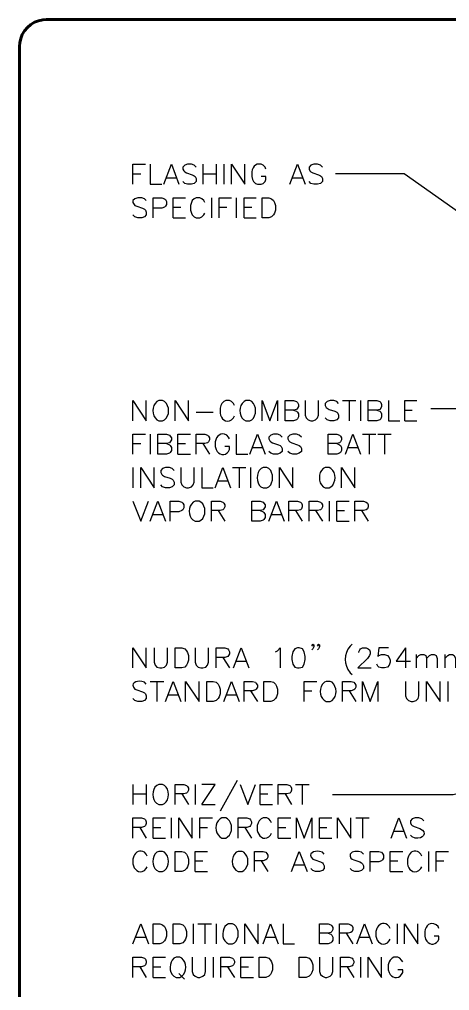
# Model space of a CAD drawing. Header units: millimetres. Extents: x 14 to 201, y 16 to 268.
# Drawn here: x 13.8 to 64.8, y 152.6 to 267.7 of the extents above; entities that cross this region are included whole.
import ezdxf

# ---------------------------------------------------------------- set-up
doc = ezdxf.new("R2010")
doc.units = ezdxf.units.MM
doc.header["$MEASUREMENT"] = 0
doc.layers.get('0').update_dxf_attribs({"linetype": 'CONTINUOUS'})

msp = doc.modelspace()

# ---------------------------------------------------------------- linework, layer by layer
at = {"color": 0, "linetype": 'Continuous', "lineweight": 60, "true_color": 0x000007}
for p, q in [((17.02, 267.69), (16.62, 267.67)), ((17.02, 267.72), (198.12, 267.72)), ((13.89, 264.94), (13.86, 264.54)), ((13.84, 55.41), (13.84, 264.54))]:
    msp.add_line(p, q, dxfattribs=at)
at = {"color": 0, "linetype": 'Continuous', "lineweight": 25, "true_color": 0x000007}
for p, q in [((35.58, 250.55), (35.58, 248.18)), ((37.17, 250.55), (37.17, 248.18)), ((38.08, 250.55), (38.08, 248.18)), ((27.3, 249.43), (28.22, 249.43)), ((31.28, 248.96), (32.41, 248.96)), ((35.58, 249.43), (37.17, 249.43)), ((46.25, 248.96), (47.37, 248.96)), ((36.62, 246.59), (36.62, 244.2)), ((39.56, 246.59), (39.56, 244.2)), ((32.07, 245.45), (32.98, 245.45)), ((37.51, 245.45), (38.42, 245.45)), ((40.47, 245.45), (41.38, 245.45)), ((32.07, 244.2), (33.55, 244.2)), ((40.47, 244.2), (41.93, 244.2)), ((52.13, 222.55), (53.72, 222.55)), ((52.94, 222.55), (52.94, 220.15)), ((54.29, 222.55), (54.29, 220.15)), ((34.8, 221.17), (36.83, 221.17)), ((59.52, 221.4), (60.41, 221.4)), ((59.52, 220.15), (60.98, 220.15)), ((29.36, 218.57), (29.36, 216.2)), ((54.53, 218.57), (56.11, 218.57)), ((55.31, 218.57), (55.31, 216.2)), ((56.35, 218.57), (57.93, 218.57)), ((57.13, 218.57), (57.13, 216.2)), ((27.3, 217.45), (28.22, 217.45)), ((32.64, 217.45), (33.55, 217.45)), ((35.58, 217.45), (36.39, 216.2)), ((41.49, 216.98), (42.61, 216.98)), ((52.83, 216.98), (53.95, 216.98)), ((32.64, 216.2), (34.12, 216.2)), ((27.3, 214.61), (27.3, 212.22)), ((39.09, 214.61), (40.68, 214.61)), ((39.9, 214.61), (39.9, 212.22)), ((41.25, 214.61), (41.25, 212.22)), ((37.4, 213.02), (38.54, 213.02)), ((50.55, 210.63), (50.55, 208.26)), ((37.4, 209.51), (38.21, 208.26)), ((46.59, 209.51), (47.37, 208.26)), ((48.96, 209.51), (49.76, 208.26)), ((51.46, 209.51), (52.37, 209.51)), ((54.42, 209.51), (55.2, 208.26)), ((29.7, 209.04), (30.82, 209.04)), ((43.75, 209.04), (44.89, 209.04)), ((51.46, 208.26), (52.94, 208.26)), ((53.28, 193.7), (53.04, 193.46)), ((59.63, 193.25), (59.63, 190.86)), ((60.88, 192.45), (60.88, 190.86)), ((64.28, 192.45), (64.28, 190.86)), ((37.97, 192.11), (38.76, 190.86)), ((39.56, 191.66), (40.68, 191.66)), ((53.04, 190.29), (53.28, 190.08)), ((29.36, 189.27), (30.95, 189.27)), ((30.14, 189.27), (30.14, 186.9)), ((64.62, 189.27), (64.62, 186.9)), ((31.52, 187.68), (32.64, 187.68)), ((38.42, 187.68), (39.56, 187.68)), ((41.25, 188.15), (42.06, 186.9)), ((47.6, 188.15), (48.51, 188.15)), ((52.94, 188.15), (53.74, 186.9)), ((39.67, 177.52), (37.63, 173.88)), ((27.3, 177.06), (27.3, 174.69)), ((28.89, 177.06), (28.89, 174.69)), ((34.67, 177.06), (34.67, 174.69)), ((46.59, 177.06), (48.18, 177.06)), ((47.37, 177.06), (47.37, 174.69)), ((27.3, 175.94), (28.89, 175.94)), ((33.08, 175.94), (33.89, 174.69)), ((42.38, 175.94), (43.29, 175.94)), ((45.34, 175.94), (46.12, 174.69)), ((35.48, 174.69), (37.06, 174.69)), ((42.38, 174.69), (43.86, 174.69)), ((31.83, 173.1), (31.83, 170.71)), ((53.72, 173.1), (55.31, 173.1)), ((54.53, 173.1), (54.53, 170.71)), ((28.11, 171.96), (28.89, 170.71)), ((29.7, 171.96), (30.59, 171.96)), ((35.24, 171.96), (36.15, 171.96)), ((40.58, 171.96), (41.36, 170.71)), ((44.53, 171.96), (45.44, 171.96)), ((49.42, 171.96), (50.31, 171.96)), ((58.25, 171.51), (59.39, 171.51)), ((29.7, 170.71), (31.16, 170.71)), ((44.53, 170.71), (46.02, 170.71)), ((49.42, 170.71), (50.88, 170.71)), ((62.34, 169.12), (62.34, 166.75)), ((34.67, 168), (35.58, 168)), ((42.5, 168), (43.29, 166.75)), ((46.46, 167.53), (47.6, 167.53)), ((57.81, 168), (58.72, 168)), ((63.25, 168), (64.16, 168)), ((34.67, 166.75), (36.15, 166.75)), ((57.81, 166.75), (59.29, 166.75)), ((34.46, 160.55), (34.46, 158.18)), ((35.01, 160.55), (36.6, 160.55)), ((35.81, 160.55), (35.81, 158.18)), ((37.17, 160.55), (37.17, 158.18)), ((58.61, 160.55), (58.61, 158.18)), ((27.64, 158.96), (28.79, 158.96)), ((43.07, 158.96), (44.2, 158.96)), ((52.6, 159.43), (53.38, 158.18)), ((54.19, 158.96), (55.31, 158.96)), ((36.83, 156.59), (36.83, 154.2)), ((54.29, 156.59), (54.29, 154.2)), ((28.11, 155.45), (28.89, 154.2)), ((29.7, 155.45), (30.59, 155.45)), ((38.52, 155.45), (39.33, 154.2)), ((40.11, 155.45), (41.02, 155.45)), ((52.7, 155.45), (53.49, 154.2)), ((32.74, 154.66), (33.42, 153.97)), ((29.7, 154.2), (31.16, 154.2)), ((40.11, 154.2), (41.59, 154.2))]:
    msp.add_line(p, q, dxfattribs=at)
for points in [[(27.3, 248.18), (27.3, 250.55), (28.79, 250.55)], [(29.36, 250.55), (29.36, 248.18), (30.71, 248.18)], [(30.95, 248.18), (31.86, 250.55), (32.74, 248.18)], [(34.8, 250.21), (34.57, 250.44), (34.23, 250.55), (33.78, 250.55), (33.44, 250.44), (33.21, 250.21), (33.21, 249.98), (33.32, 249.77), (33.44, 249.64), (33.65, 249.53), (34.33, 249.3), (34.57, 249.2), (34.69, 249.09), (34.8, 248.86), (34.8, 248.52), (34.57, 248.29), (34.23, 248.18), (33.78, 248.18), (33.44, 248.29), (33.21, 248.52)], [(38.99, 248.18), (38.99, 250.55), (40.58, 248.18), (40.58, 250.55)], [(43.07, 249.98), (42.97, 250.21), (42.74, 250.44)], [(45.91, 248.18), (46.82, 250.55), (47.73, 248.18)], [(49.76, 250.21), (49.53, 250.44), (49.19, 250.55), (48.75, 250.55), (48.41, 250.44), (48.18, 250.21), (48.18, 249.98), (48.28, 249.77), (48.41, 249.64), (48.62, 249.53), (49.32, 249.3), (49.53, 249.2), (49.66, 249.09), (49.76, 248.86), (49.76, 248.52), (49.53, 248.29), (49.19, 248.18), (48.75, 248.18), (48.41, 248.29), (48.18, 248.52)], [(41.38, 249.64), (41.38, 249.09), (41.49, 248.75), (41.59, 248.52), (41.83, 248.29), (42.06, 248.18), (42.5, 248.18), (42.74, 248.29), (42.97, 248.52), (43.07, 248.75), (43.07, 249.09), (42.5, 249.09)], [(73.68, 239.39), (59.46, 249.43), (51.33, 249.43)], [(28.89, 246.25), (28.68, 246.46), (28.34, 246.59), (27.88, 246.59), (27.54, 246.46), (27.3, 246.25), (27.3, 246.02), (27.43, 245.79), (27.54, 245.68), (27.77, 245.58), (28.45, 245.34), (28.68, 245.22), (28.79, 245.11), (28.89, 244.88), (28.89, 244.54), (28.68, 244.33), (28.34, 244.2), (27.88, 244.2), (27.54, 244.33), (27.3, 244.54)], [(29.7, 244.2), (29.7, 246.59), (30.71, 246.59), (31.05, 246.46), (31.16, 246.36), (31.28, 246.13), (31.28, 245.79), (31.16, 245.58), (31.05, 245.45), (30.71, 245.34), (29.7, 245.34)], [(32.07, 244.2), (32.07, 246.59), (33.55, 246.59)], [(35.81, 246.02), (35.71, 246.25), (35.48, 246.46), (35.24, 246.59), (34.8, 246.59), (34.57, 246.46), (34.33, 246.25), (34.23, 246.02), (34.12, 245.68), (34.12, 245.11), (34.23, 244.77), (34.33, 244.54), (34.57, 244.33), (34.8, 244.2), (35.24, 244.2), (35.48, 244.33), (35.71, 244.54), (35.81, 244.77)], [(37.51, 244.2), (37.51, 246.59), (38.99, 246.59)], [(40.47, 244.2), (40.47, 246.59), (41.93, 246.59)], [(96.39, 230.15), (76.07, 221.59), (62.61, 221.59)], [(27.3, 220.15), (27.3, 222.55), (28.89, 220.15), (28.89, 222.55)], [(30.37, 222.55), (30.14, 222.42), (29.93, 222.21)], [(31.05, 222.42), (30.82, 222.55), (30.37, 222.55), (30.37, 222.55)], [(32.3, 220.15), (32.3, 222.55), (33.89, 220.15), (33.89, 222.55)], [(39.33, 221.97), (39.22, 222.21), (38.99, 222.42), (38.76, 222.55), (38.31, 222.55), (38.08, 222.42), (37.85, 222.21), (37.74, 221.97), (37.63, 221.64), (37.63, 221.06)], [(40.68, 222.55), (40.47, 222.42), (40.24, 222.21)], [(41.38, 222.42), (41.15, 222.55), (40.68, 222.55), (40.68, 222.55)], [(42.61, 220.15), (42.61, 222.55), (43.52, 220.15), (44.43, 222.55), (44.43, 220.15)], [(45.34, 220.15), (45.34, 222.55), (46.35, 222.55), (46.69, 222.42), (46.82, 222.31), (46.93, 222.08), (46.93, 221.85), (46.82, 221.64), (46.69, 221.51), (46.35, 221.4), (45.34, 221.4)], [(47.73, 222.55), (47.73, 220.83), (47.84, 220.49), (48.07, 220.26), (48.41, 220.15), (48.62, 220.15), (48.96, 220.26), (49.19, 220.49), (49.32, 220.83), (49.32, 222.55)], [(51.69, 222.21), (51.46, 222.42), (51.12, 222.55), (50.67, 222.55), (50.33, 222.42), (50.1, 222.21), (50.1, 221.97), (50.21, 221.74), (50.33, 221.64), (50.55, 221.51), (51.24, 221.3), (51.46, 221.17), (51.58, 221.06), (51.69, 220.83), (51.69, 220.49), (51.46, 220.26), (51.12, 220.15), (50.67, 220.15), (50.33, 220.26), (50.1, 220.49)], [(55.2, 220.15), (55.2, 222.55), (56.22, 222.55), (56.56, 222.42), (56.68, 222.31), (56.79, 222.08), (56.79, 221.85), (56.68, 221.64), (56.56, 221.51), (56.22, 221.4), (55.2, 221.4)], [(57.59, 222.55), (57.59, 220.15), (58.95, 220.15)], [(59.52, 220.15), (59.52, 222.55), (60.98, 222.55)], [(46.35, 221.4), (46.69, 221.3), (46.82, 221.17), (46.93, 220.96), (46.93, 220.62), (46.82, 220.39), (46.69, 220.26), (46.35, 220.15), (45.34, 220.15)], [(56.22, 221.4), (56.56, 221.3), (56.68, 221.17), (56.79, 220.96), (56.79, 220.62), (56.68, 220.39), (56.56, 220.26), (56.22, 220.15), (55.2, 220.15)], [(30.37, 220.15), (30.82, 220.15), (31.05, 220.26)], [(38.99, 220.26), (39.22, 220.49), (39.33, 220.73)], [(40.68, 220.15), (41.15, 220.15), (41.38, 220.26)], [(27.3, 216.2), (27.3, 218.57), (28.79, 218.57)], [(30.27, 216.2), (30.27, 218.57), (31.28, 218.57), (31.62, 218.46), (31.73, 218.33), (31.86, 218.12), (31.86, 217.89), (31.73, 217.66), (31.62, 217.55), (31.28, 217.45), (30.27, 217.45)], [(32.64, 216.2), (32.64, 218.57), (34.12, 218.57)], [(34.8, 216.2), (34.8, 218.57), (35.81, 218.57), (36.15, 218.46), (36.26, 218.33), (36.39, 218.12), (36.39, 217.89), (36.26, 217.66), (36.15, 217.55), (35.81, 217.45), (34.8, 217.45)], [(37.06, 217.66), (37.06, 217.09), (37.17, 216.75)], [(38.76, 218), (38.65, 218.23), (38.42, 218.46)], [(39.56, 218.57), (39.56, 216.2), (40.92, 216.2)], [(41.15, 216.2), (42.06, 218.57), (42.97, 216.2)], [(45, 218.23), (44.77, 218.46), (44.43, 218.57), (43.98, 218.57), (43.65, 218.46), (43.41, 218.23), (43.41, 218), (43.52, 217.78), (43.65, 217.66), (43.86, 217.55), (44.56, 217.32), (44.77, 217.21), (44.89, 217.09), (45, 216.87), (45, 216.53), (44.77, 216.3), (44.43, 216.2), (43.98, 216.2), (43.65, 216.3), (43.41, 216.53)], [(47.27, 218.23), (47.03, 218.46), (46.69, 218.57), (46.25, 218.57), (45.91, 218.46), (45.68, 218.23), (45.68, 218), (45.78, 217.78), (45.91, 217.66), (46.14, 217.55), (46.82, 217.32), (47.03, 217.21), (47.16, 217.09), (47.27, 216.87), (47.27, 216.53), (47.03, 216.3), (46.69, 216.2), (46.25, 216.2), (45.91, 216.3), (45.68, 216.53)], [(50.44, 216.2), (50.44, 218.57), (51.46, 218.57), (51.79, 218.46), (51.92, 218.33), (52.03, 218.12), (52.03, 217.89), (51.92, 217.66), (51.79, 217.55), (51.46, 217.45), (50.44, 217.45)], [(52.49, 216.2), (53.38, 218.57), (54.29, 216.2)], [(31.28, 217.45), (31.62, 217.32), (31.73, 217.21), (31.86, 216.98), (31.86, 216.64), (31.73, 216.41), (31.62, 216.3), (31.28, 216.2), (30.27, 216.2)], [(38.65, 216.53), (38.76, 216.75), (38.76, 217.09), (38.21, 217.09)], [(51.46, 217.45), (51.79, 217.32), (51.92, 217.21), (52.03, 216.98), (52.03, 216.64), (51.92, 216.41), (51.79, 216.3), (51.46, 216.2), (50.44, 216.2)], [(28.22, 212.22), (28.22, 214.61), (29.8, 212.22), (29.8, 214.61)], [(32.19, 214.27), (31.96, 214.48), (31.62, 214.61), (31.16, 214.61), (30.82, 214.48), (30.61, 214.27), (30.61, 214.04), (30.71, 213.8), (30.82, 213.7), (31.05, 213.57), (31.73, 213.36), (31.96, 213.23), (32.07, 213.13), (32.19, 212.89), (32.19, 212.56), (31.96, 212.32), (31.62, 212.22), (31.16, 212.22), (30.82, 212.32), (30.61, 212.56)], [(32.98, 214.61), (32.98, 212.89), (33.1, 212.56), (33.32, 212.32), (33.65, 212.22), (33.89, 212.22), (34.23, 212.32), (34.46, 212.56), (34.57, 212.89), (34.57, 214.61)], [(35.48, 214.61), (35.48, 212.22), (36.83, 212.22)], [(37.06, 212.22), (37.97, 214.61), (38.88, 212.22)], [(42.74, 214.61), (42.5, 214.48), (42.27, 214.27)], [(42.74, 212.22), (43.18, 212.22), (43.41, 212.32), (43.65, 212.56), (43.75, 212.79), (43.86, 213.13), (43.86, 213.7), (43.75, 214.04), (43.65, 214.27), (43.41, 214.48), (43.18, 214.61), (42.74, 214.61), (42.74, 214.61)], [(44.66, 212.22), (44.66, 214.61), (46.25, 212.22), (46.25, 214.61)], [(50.1, 214.61), (49.87, 214.48), (49.66, 214.27)], [(50.78, 214.48), (50.55, 214.61), (50.1, 214.61), (50.1, 214.61)], [(52.03, 212.22), (52.03, 214.61), (53.62, 212.22), (53.62, 214.61)], [(50.1, 212.22), (50.55, 212.22), (50.78, 212.32)], [(27.3, 210.63), (28.22, 208.26), (29.13, 210.63)], [(29.36, 208.26), (30.27, 210.63), (31.16, 208.26)], [(31.73, 208.26), (31.73, 210.63), (32.74, 210.63), (33.1, 210.52), (33.21, 210.4), (33.32, 210.18), (33.32, 209.85), (33.21, 209.61), (33.1, 209.51), (32.74, 209.38), (31.73, 209.38)], [(34.69, 210.63), (34.46, 210.52), (34.23, 210.29)], [(35.37, 210.52), (35.14, 210.63), (34.69, 210.63), (34.69, 210.63)], [(36.62, 208.26), (36.62, 210.63), (37.63, 210.63), (37.97, 210.52), (38.08, 210.4), (38.21, 210.18), (38.21, 209.95), (38.08, 209.72), (37.97, 209.61), (37.63, 209.51), (36.62, 209.51)], [(41.38, 208.26), (41.38, 210.63), (42.4, 210.63), (42.74, 210.52), (42.84, 210.4), (42.97, 210.18), (42.97, 209.95), (42.84, 209.72), (42.74, 209.61), (42.4, 209.51), (41.38, 209.51)], [(43.41, 208.26), (44.32, 210.63), (45.23, 208.26)], [(45.78, 208.26), (45.78, 210.63), (46.82, 210.63), (47.16, 210.52), (47.27, 210.4), (47.37, 210.18), (47.37, 209.95), (47.27, 209.72), (47.16, 209.61), (46.82, 209.51), (45.78, 209.51)], [(48.18, 208.26), (48.18, 210.63), (49.19, 210.63), (49.53, 210.52), (49.66, 210.4), (49.76, 210.18), (49.76, 209.95), (49.66, 209.72), (49.53, 209.61), (49.19, 209.51), (48.18, 209.51)], [(51.46, 208.26), (51.46, 210.63), (52.94, 210.63)], [(53.62, 208.26), (53.62, 210.63), (54.63, 210.63), (54.97, 210.52), (55.1, 210.4), (55.2, 210.18), (55.2, 209.95), (55.1, 209.72), (54.97, 209.61), (54.63, 209.51), (53.62, 209.51)], [(42.4, 209.51), (42.74, 209.38), (42.84, 209.27), (42.97, 209.04), (42.97, 208.7), (42.84, 208.47), (42.74, 208.36), (42.4, 208.26), (41.38, 208.26)], [(34.69, 208.26), (35.14, 208.26), (35.37, 208.36)], [(48.75, 193.59), (48.62, 193.46), (48.51, 193.59), (48.62, 193.7), (48.75, 193.59), (48.75, 193.36), (48.62, 193.12), (48.51, 193.02)], [(49.42, 193.59), (49.32, 193.46), (49.19, 193.59), (49.32, 193.7), (49.42, 193.59), (49.42, 193.36), (49.32, 193.12), (49.19, 193.02)], [(27.3, 190.86), (27.3, 193.25), (28.89, 190.86), (28.89, 193.25)], [(29.8, 193.25), (29.8, 191.54), (29.93, 191.2), (30.14, 190.97), (30.48, 190.86), (30.71, 190.86), (31.05, 190.97), (31.28, 191.2), (31.39, 191.54), (31.39, 193.25)], [(34.69, 193.25), (34.69, 191.54), (34.8, 191.2), (35.03, 190.97), (35.37, 190.86), (35.58, 190.86), (35.94, 190.97), (36.15, 191.2), (36.28, 191.54), (36.28, 193.25)], [(37.17, 190.86), (37.17, 193.25), (38.21, 193.25), (38.54, 193.12), (38.65, 193.02), (38.76, 192.79), (38.76, 192.55), (38.65, 192.34), (38.54, 192.21), (38.21, 192.11), (37.17, 192.11)], [(39.22, 190.86), (40.13, 193.25), (41.04, 190.86)], [(44.22, 192.79), (44.43, 192.91), (44.77, 193.25), (44.77, 190.86)], [(54.08, 192.68), (54.08, 192.79), (54.19, 193.02), (54.29, 193.12), (54.53, 193.25), (54.97, 193.25), (55.2, 193.12), (55.33, 193.02), (55.44, 192.79), (55.44, 192.55), (55.33, 192.34), (55.1, 192), (53.95, 190.86), (55.54, 190.86)], [(57.59, 193.25), (56.45, 193.25), (56.35, 192.21), (56.45, 192.34), (56.79, 192.45), (57.13, 192.45), (57.47, 192.34), (57.7, 192.11), (57.81, 191.77), (57.81, 191.54), (57.7, 191.2), (57.47, 190.97), (57.13, 190.86), (56.79, 190.86), (56.45, 190.97), (56.35, 191.09), (56.22, 191.33)], [(59.63, 193.25), (58.5, 191.66), (60.2, 191.66)], [(60.88, 192), (61.21, 192.34), (61.45, 192.45), (61.79, 192.45), (62.02, 192.34), (62.12, 192), (62.12, 190.86)], [(62.12, 192), (62.46, 192.34), (62.7, 192.45), (63.03, 192.45), (63.25, 192.34), (63.37, 192), (63.37, 190.86)], [(64.28, 192), (64.62, 192.34), (64.83, 192.45), (65.19, 192.45), (65.4, 192.34), (65.53, 192), (65.53, 190.86)], [(28.89, 188.93), (28.68, 189.17), (28.34, 189.27)], [(31.18, 186.9), (32.07, 189.27), (32.98, 186.9)], [(33.55, 186.9), (33.55, 189.27), (35.14, 186.9), (35.14, 189.27)], [(38.08, 186.9), (38.99, 189.27), (39.9, 186.9)], [(40.47, 186.9), (40.47, 189.27), (41.49, 189.27), (41.83, 189.17), (41.93, 189.04), (42.06, 188.83), (42.06, 188.6), (41.93, 188.36), (41.83, 188.26), (41.49, 188.15), (40.47, 188.15)], [(47.6, 186.9), (47.6, 189.27), (49.09, 189.27)], [(50.21, 189.27), (50, 189.17), (49.76, 188.93)], [(50.91, 189.17), (50.67, 189.27), (50.21, 189.27), (50.21, 189.27)], [(52.15, 186.9), (52.15, 189.27), (53.17, 189.27), (53.51, 189.17), (53.62, 189.04), (53.74, 188.83), (53.74, 188.6), (53.62, 188.36), (53.51, 188.26), (53.17, 188.15), (52.15, 188.15)], [(54.53, 186.9), (54.53, 189.27), (55.44, 186.9), (56.35, 189.27), (56.35, 186.9)], [(59.63, 189.27), (59.63, 187.58), (59.73, 187.24), (59.97, 187.01), (60.3, 186.9), (60.54, 186.9), (60.88, 187.01), (61.11, 187.24), (61.21, 187.58), (61.21, 189.27)], [(62.12, 186.9), (62.12, 189.27), (63.71, 186.9), (63.71, 189.27)], [(27.54, 188.36), (27.77, 188.26), (28.45, 188.02), (28.68, 187.92), (28.79, 187.79), (28.89, 187.58), (28.89, 187.24), (28.68, 187.01), (28.34, 186.9), (27.88, 186.9), (27.54, 187.01), (27.3, 187.24)], [(50.21, 186.9), (50.67, 186.9), (50.91, 187.01)], [(95.76, 183.56), (65.28, 175.83), (50.97, 175.83)], [(30.37, 177.06), (30.14, 176.95), (29.91, 176.72)], [(31.05, 176.95), (30.82, 177.06), (30.37, 177.06), (30.37, 177.06)], [(32.3, 174.69), (32.3, 177.06), (33.32, 177.06), (33.65, 176.95), (33.76, 176.83), (33.89, 176.61), (33.89, 176.38), (33.76, 176.15), (33.65, 176.04), (33.32, 175.94), (32.3, 175.94)], [(35.48, 174.69), (37.06, 177.06), (35.48, 177.06)], [(40, 177.06), (40.92, 174.69), (41.83, 177.06)], [(42.38, 174.69), (42.38, 177.06), (43.86, 177.06)], [(44.53, 174.69), (44.53, 177.06), (45.55, 177.06), (45.91, 176.95), (46.02, 176.83), (46.12, 176.61), (46.12, 176.38), (46.02, 176.15), (45.91, 176.04), (45.55, 175.94), (44.53, 175.94)], [(30.37, 174.69), (30.82, 174.69), (31.05, 174.79)], [(27.3, 170.71), (27.3, 173.1), (28.32, 173.1), (28.66, 172.97), (28.79, 172.87), (28.89, 172.64), (28.89, 172.42), (28.79, 172.19), (28.66, 172.06), (28.32, 171.96), (27.3, 171.96)], [(29.7, 170.71), (29.7, 173.1), (31.16, 173.1)], [(32.74, 170.71), (32.74, 173.1), (34.33, 170.71), (34.33, 173.1)], [(35.24, 170.71), (35.24, 173.1), (36.72, 173.1)], [(37.85, 173.1), (37.63, 172.97), (37.4, 172.76)], [(38.52, 172.97), (38.31, 173.1), (37.85, 173.1), (37.85, 173.1)], [(39.77, 170.71), (39.77, 173.1), (40.81, 173.1), (41.15, 172.97), (41.25, 172.87), (41.36, 172.64), (41.36, 172.42), (41.25, 172.19), (41.15, 172.06), (40.81, 171.96), (39.77, 171.96)], [(43.75, 172.53), (43.62, 172.76), (43.41, 172.97), (43.18, 173.1), (42.74, 173.1), (42.5, 172.97), (42.27, 172.76), (42.16, 172.53), (42.04, 172.19), (42.04, 171.62)], [(44.53, 170.71), (44.53, 173.1), (46.02, 173.1)], [(46.69, 170.71), (46.69, 173.1), (47.6, 170.71), (48.51, 173.1), (48.51, 170.71)], [(49.42, 170.71), (49.42, 173.1), (50.88, 173.1)], [(51.56, 170.71), (51.56, 173.1), (53.15, 170.71), (53.15, 173.1)], [(57.91, 170.71), (58.82, 173.1), (59.73, 170.71)], [(61.79, 172.76), (61.55, 172.97), (61.21, 173.1), (60.75, 173.1), (60.41, 172.97), (60.2, 172.76), (60.2, 172.53), (60.3, 172.3), (60.41, 172.19), (60.64, 172.06), (61.32, 171.85)], [(37.85, 170.71), (38.31, 170.71), (38.52, 170.84)], [(43.41, 170.84), (43.62, 171.05), (43.75, 171.28)], [(60.75, 170.71), (60.41, 170.84), (60.2, 171.05)], [(27.41, 168.55), (27.3, 168.21), (27.3, 167.66)], [(29, 168.55), (28.89, 168.78), (28.66, 169.02)], [(30.37, 169.12), (30.14, 169.02), (29.91, 168.78)], [(31.05, 169.02), (30.82, 169.12), (30.37, 169.12), (30.37, 169.12)], [(34.67, 166.75), (34.67, 169.12), (36.15, 169.12)], [(39.77, 169.12), (39.56, 169.02), (39.33, 168.78)], [(40.45, 169.02), (40.24, 169.12), (39.77, 169.12), (39.77, 169.12)], [(41.7, 166.75), (41.7, 169.12), (42.74, 169.12), (43.07, 169.02), (43.18, 168.89), (43.29, 168.68), (43.29, 168.44), (43.18, 168.21), (43.07, 168.11), (42.74, 168), (41.7, 168)], [(46.12, 166.75), (47.03, 169.12), (47.94, 166.75)], [(48.62, 168.21), (48.85, 168.11), (49.53, 167.87), (49.76, 167.77), (49.87, 167.66), (49.97, 167.43), (49.97, 167.09), (49.76, 166.86), (49.42, 166.75), (48.96, 166.75), (48.62, 166.86), (48.39, 167.09)], [(49.97, 168.78), (49.76, 169.02), (49.42, 169.12)], [(54.63, 168.78), (54.4, 169.02), (54.06, 169.12), (53.62, 169.12), (53.28, 169.02), (53.04, 168.78), (53.04, 168.55), (53.15, 168.34), (53.28, 168.21), (53.49, 168.11), (54.19, 167.87), (54.4, 167.77), (54.53, 167.66), (54.63, 167.43), (54.63, 167.09), (54.4, 166.86), (54.06, 166.75), (53.62, 166.75), (53.28, 166.86), (53.04, 167.09)], [(55.44, 166.75), (55.44, 169.12), (56.45, 169.12), (56.79, 169.02), (56.9, 168.89), (57.02, 168.68), (57.02, 168.34), (56.9, 168.11), (56.79, 168), (56.45, 167.87), (55.44, 167.87)], [(57.81, 166.75), (57.81, 169.12), (59.29, 169.12)], [(59.97, 168.55), (59.84, 168.21), (59.84, 167.66)], [(61.55, 168.55), (61.43, 168.78), (61.21, 169.02)], [(63.25, 166.75), (63.25, 169.12), (64.73, 169.12)], [(28.66, 166.86), (28.89, 167.09), (29, 167.3)], [(61.21, 166.86), (61.43, 167.09), (61.55, 167.3)], [(30.37, 166.75), (30.82, 166.75), (31.05, 166.86)], [(39.77, 166.75), (40.24, 166.75), (40.45, 166.86)], [(27.3, 158.18), (28.22, 160.55), (29.13, 158.18)], [(38.65, 160.55), (38.42, 160.44), (38.18, 160.21)], [(39.33, 160.44), (39.09, 160.55), (38.65, 160.55), (38.65, 160.55)], [(40.58, 158.18), (40.58, 160.55), (42.16, 158.18), (42.16, 160.55)], [(42.74, 158.18), (43.62, 160.55), (44.53, 158.18)], [(45.11, 160.55), (45.11, 158.18), (46.46, 158.18)], [(49.42, 158.18), (49.42, 160.55), (50.44, 160.55), (50.78, 160.44), (50.88, 160.32), (51.01, 160.1), (51.01, 159.87), (50.88, 159.64), (50.78, 159.53), (50.44, 159.43), (49.42, 159.43)], [(51.79, 158.18), (51.79, 160.55), (52.81, 160.55), (53.15, 160.44), (53.28, 160.32), (53.38, 160.1), (53.38, 159.87), (53.28, 159.64), (53.15, 159.53), (52.81, 159.43), (51.79, 159.43)], [(53.85, 158.18), (54.74, 160.55), (55.65, 158.18)], [(56.22, 159.98), (56.11, 159.64), (56.11, 159.09)], [(57.81, 159.98), (57.7, 160.21), (57.47, 160.44)], [(59.5, 158.18), (59.5, 160.55), (61.09, 158.18), (61.09, 160.55)], [(63.58, 159.98), (63.48, 160.21), (63.25, 160.44)], [(50.44, 159.43), (50.78, 159.3), (50.88, 159.19), (51.01, 158.96), (51.01, 158.62), (50.88, 158.39), (50.78, 158.28), (50.44, 158.18), (49.42, 158.18)], [(61.89, 159.64), (61.89, 159.09), (62, 158.73)], [(63.48, 158.52), (63.58, 158.73), (63.58, 159.09), (63.01, 159.09)], [(38.65, 158.18), (39.09, 158.18), (39.33, 158.28)], [(57.47, 158.28), (57.7, 158.52), (57.81, 158.73)], [(27.3, 154.2), (27.3, 156.59), (28.32, 156.59), (28.66, 156.46), (28.79, 156.36), (28.89, 156.13), (28.89, 155.91), (28.79, 155.68), (28.66, 155.55), (28.32, 155.45), (27.3, 155.45)], [(29.7, 154.2), (29.7, 156.59), (31.16, 156.59)], [(32.41, 156.59), (32.17, 156.46), (31.96, 156.25)], [(33.08, 156.46), (32.87, 156.59), (32.41, 156.59), (32.41, 156.59)], [(34.33, 156.59), (34.33, 154.88), (34.46, 154.54), (34.67, 154.33), (35.01, 154.2), (35.24, 154.2), (35.58, 154.33), (35.81, 154.54), (35.92, 154.88), (35.92, 156.59)], [(37.74, 154.2), (37.74, 156.59), (38.76, 156.59), (39.09, 156.46), (39.22, 156.36), (39.33, 156.13), (39.33, 155.91), (39.22, 155.68), (39.09, 155.55), (38.76, 155.45), (37.74, 155.45)], [(40.11, 154.2), (40.11, 156.59), (41.59, 156.59)], [(49.42, 156.59), (49.42, 154.88), (49.53, 154.54), (49.76, 154.33), (50.1, 154.2), (50.31, 154.2), (50.67, 154.33), (50.88, 154.54), (51.01, 154.88), (51.01, 156.59)], [(51.9, 154.2), (51.9, 156.59), (52.94, 156.59), (53.28, 156.46), (53.38, 156.36), (53.49, 156.13), (53.49, 155.91), (53.38, 155.68), (53.28, 155.55), (52.94, 155.45), (51.9, 155.45)], [(55.2, 154.2), (55.2, 156.59), (56.79, 154.2), (56.79, 156.59)], [(59.29, 156.02), (59.16, 156.25), (58.95, 156.46), (58.72, 156.59), (58.25, 156.59), (58.04, 156.46), (57.81, 156.25), (57.7, 156.02), (57.57, 155.68), (57.57, 155.11), (57.7, 154.77)], [(32.41, 154.2), (32.87, 154.2), (33.08, 154.33)], [(59.16, 154.54), (59.29, 154.77), (59.29, 155.11), (58.72, 155.11)]]:
    msp.add_lwpolyline(points, dxfattribs=at)
for points in [[(42.61, 244.2), (42.61, 246.59), (43.41, 246.59), (43.75, 246.46), (43.98, 246.25), (44.09, 246.02), (44.2, 245.68), (44.2, 245.11), (44.09, 244.77), (43.98, 244.54), (43.75, 244.33), (43.41, 244.2)], [(32.3, 190.86), (32.3, 193.25), (33.1, 193.25), (33.44, 193.12), (33.65, 192.91), (33.78, 192.68), (33.89, 192.34), (33.89, 191.77), (33.78, 191.43), (33.65, 191.2), (33.44, 190.97), (33.1, 190.86)], [(46.82, 193.25), (46.48, 193.12), (46.25, 192.79), (46.14, 192.21), (46.14, 191.88), (46.25, 191.33), (46.48, 190.97), (46.82, 190.86), (47.03, 190.86), (47.39, 190.97), (47.6, 191.33), (47.73, 191.88), (47.73, 192.21), (47.6, 192.79), (47.39, 193.12), (47.03, 193.25)], [(36.05, 186.9), (36.05, 189.27), (36.83, 189.27), (37.17, 189.17), (37.4, 188.93), (37.51, 188.7), (37.63, 188.36), (37.63, 187.79), (37.51, 187.45), (37.4, 187.24), (37.17, 187.01), (36.83, 186.9)], [(42.84, 186.9), (42.84, 189.27), (43.65, 189.27), (43.98, 189.17), (44.22, 188.93), (44.32, 188.7), (44.43, 188.36), (44.43, 187.79), (44.32, 187.45), (44.22, 187.24), (43.98, 187.01), (43.65, 186.9)], [(32.3, 166.75), (32.3, 169.12), (33.08, 169.12), (33.42, 169.02), (33.65, 168.78), (33.76, 168.55), (33.89, 168.21), (33.89, 167.66), (33.76, 167.3), (33.65, 167.09), (33.42, 166.86), (33.08, 166.75)], [(29.7, 158.18), (29.7, 160.55), (30.48, 160.55), (30.82, 160.44), (31.05, 160.21), (31.16, 159.98), (31.28, 159.64), (31.28, 159.09), (31.16, 158.73), (31.05, 158.52), (30.82, 158.28), (30.48, 158.18)], [(32.07, 158.18), (32.07, 160.55), (32.87, 160.55), (33.21, 160.44), (33.42, 160.21), (33.55, 159.98), (33.65, 159.64), (33.65, 159.09), (33.55, 158.73), (33.42, 158.52), (33.21, 158.28), (32.87, 158.18)], [(42.27, 154.2), (42.27, 156.59), (43.07, 156.59), (43.41, 156.46), (43.62, 156.25), (43.75, 156.02), (43.86, 155.68), (43.86, 155.11), (43.75, 154.77), (43.62, 154.54), (43.41, 154.33), (43.07, 154.2)], [(47.03, 154.2), (47.03, 156.59), (47.84, 156.59), (48.18, 156.46), (48.39, 156.25), (48.51, 156.02), (48.62, 155.68), (48.62, 155.11), (48.51, 154.77), (48.39, 154.54), (48.18, 154.33), (47.84, 154.2)]]:
    msp.add_lwpolyline(points, close=True, dxfattribs=at)
at = {"color": 0, "linetype": 'Continuous', "lineweight": 60, "true_color": 0x000007}
msp.add_open_spline([(16.62, 267.67), (15.23, 267.51), (14.04, 266.33), (13.89, 264.94)], degree=3, dxfattribs=at)
at = {"color": 0, "linetype": 'Continuous', "lineweight": 25, "true_color": 0x000007}
for points in [[(42.74, 250.44), (42.04, 250.83), (41.5, 250.35), (41.38, 249.64)], [(29.93, 222.21), (29.48, 221.61), (29.64, 220.38), (30.37, 220.15)], [(31.05, 220.26), (31.69, 220.77), (31.71, 221.92), (31.05, 222.42)], [(40.24, 222.21), (39.82, 221.57), (39.91, 220.48), (40.68, 220.15)], [(41.38, 220.26), (42, 220.77), (42.01, 221.93), (41.38, 222.42)], [(37.63, 221.06), (37.75, 220.36), (38.29, 219.87), (38.99, 220.26)], [(38.42, 218.46), (37.72, 218.88), (37.18, 218.32), (37.06, 217.66)], [(37.17, 216.75), (37.45, 216.08), (38.21, 215.93), (38.65, 216.53)], [(42.27, 214.27), (41.87, 213.65), (41.97, 212.43), (42.74, 212.22)], [(49.66, 214.27), (49.2, 213.67), (49.37, 212.44), (50.1, 212.22)], [(50.78, 212.32), (51.41, 212.83), (51.44, 213.99), (50.78, 214.48)], [(34.23, 210.29), (33.8, 209.65), (33.89, 208.54), (34.69, 208.26)], [(35.37, 208.36), (36.01, 208.9), (35.99, 209.99), (35.37, 210.52)], [(53.04, 193.46), (52.28, 192.48), (52.3, 191.27), (53.04, 190.29)], [(28.34, 189.27), (27.73, 189.37), (26.85, 189.06), (27.54, 188.36)], [(49.76, 188.93), (49.32, 188.24), (49.46, 187.2), (50.21, 186.9)], [(50.91, 187.01), (51.55, 187.55), (51.52, 188.63), (50.91, 189.17)], [(29.91, 176.72), (29.53, 176.11), (29.58, 174.94), (30.37, 174.69)], [(31.05, 174.79), (31.68, 175.24), (31.66, 176.51), (31.05, 176.95)], [(37.4, 172.76), (36.96, 172.12), (37.07, 171.04), (37.85, 170.71)], [(38.52, 170.84), (39.17, 171.31), (39.17, 172.5), (38.52, 172.97)], [(42.04, 171.62), (42.17, 170.96), (42.77, 170.38), (43.41, 170.84)], [(61.32, 171.85), (62.31, 171.35), (61.7, 170.54), (60.75, 170.71)], [(28.66, 169.02), (28.16, 169.34), (27.62, 169.08), (27.41, 168.55)], [(49.42, 169.12), (48.81, 169.22), (47.93, 168.91), (48.62, 168.21)], [(61.21, 169.02), (60.74, 169.32), (60.12, 169.09), (59.97, 168.55)], [(29.91, 168.78), (29.53, 168.17), (29.58, 167), (30.37, 166.75)], [(31.05, 166.86), (31.68, 167.3), (31.66, 168.57), (31.05, 169.02)], [(39.33, 168.78), (38.88, 168.1), (39.03, 167.04), (39.77, 166.75)], [(40.45, 166.86), (41.11, 167.33), (41.1, 168.54), (40.45, 169.02)], [(27.3, 167.66), (27.4, 167), (27.99, 166.43), (28.66, 166.86)], [(59.84, 167.66), (59.98, 166.97), (60.5, 166.46), (61.21, 166.86)], [(38.18, 160.21), (37.81, 159.6), (37.86, 158.43), (38.65, 158.18)], [(39.33, 158.28), (39.95, 158.73), (39.94, 160), (39.33, 160.44)], [(57.47, 160.44), (56.99, 160.75), (56.37, 160.51), (56.22, 159.98)], [(63.25, 160.44), (62.53, 160.85), (62.02, 160.31), (61.89, 159.64)], [(56.11, 159.09), (56.21, 158.39), (56.79, 157.89), (57.47, 158.28)], [(62, 158.73), (62.3, 158.04), (63.05, 157.94), (63.48, 158.52)], [(31.96, 156.25), (31.52, 155.63), (31.64, 154.49), (32.41, 154.2)], [(33.08, 154.33), (33.73, 154.8), (33.73, 155.99), (33.08, 156.46)], [(57.7, 154.77), (57.92, 154.14), (58.7, 153.9), (59.16, 154.54)]]:
    msp.add_open_spline(points, degree=3, dxfattribs=at)

doc.saveas('drawing.dxf')
